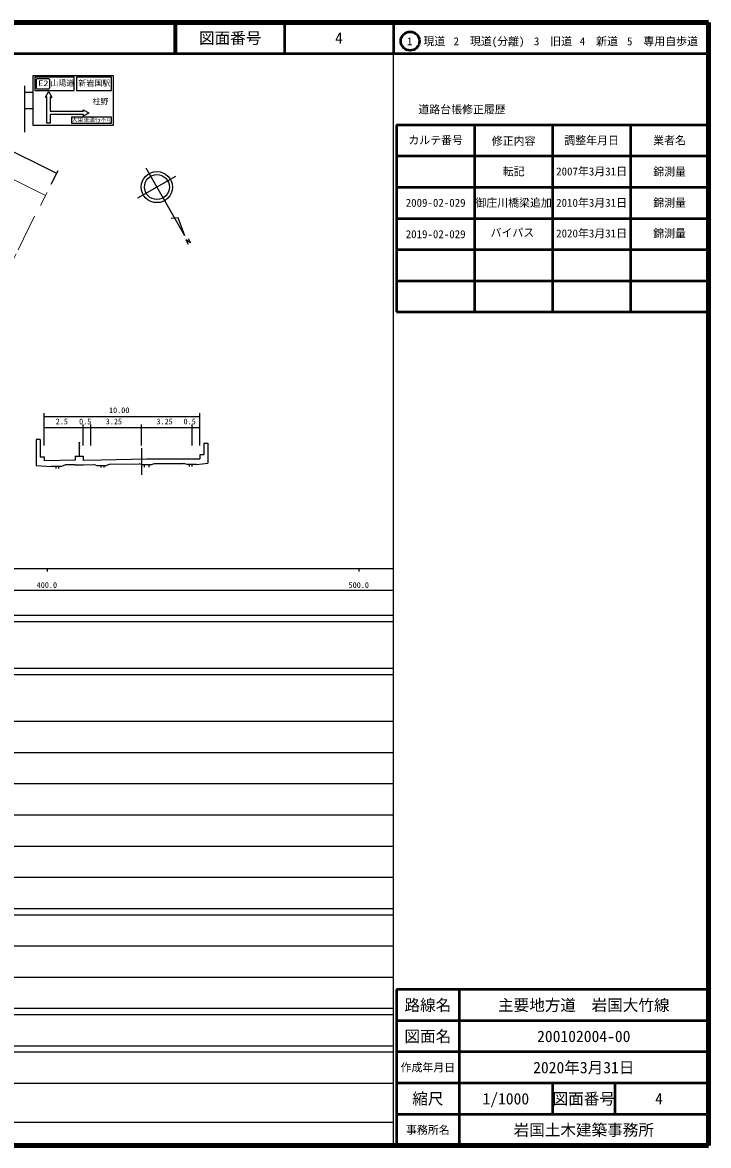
# Model space of a CAD drawing. Units: millimetres, scale not verified, with parts at other scales. Extents: x 40000 to 680000, y 20000 to 380000.
# Drawn here: x 460019 to 680000, y 20000 to 380000 of the extents above; entities that cross this region are included whole.
import ezdxf
from ezdxf.enums import TextEntityAlignment as Align

# ---------------------------------------------------------------- set-up
doc = ezdxf.new("R2010")
doc.units = ezdxf.units.MM
doc.header["$LTSCALE"] = 1000
doc.linetypes.add('CHAIN', pattern=[18.5, 12, -1.5, 3.5, -1.5])
for name, color, linetype, lineweight in [('M-BGD', 7, 'Continuous', 25), ('M-BMK', 2, 'CHAIN', 13), ('M-BMK-SRVR', 3, 'Continuous', 25), ('M-STR-HTXT', 7, 'Continuous', 13), ('M-STR-STRC', 7, 'Continuous', 25), ('M-TTL', 2, 'Continuous', 140), ('M-TTL-BAND', 7, 'Continuous', 25), ('M-TTL-FRAM', 2, 'Continuous', 50), ('M-TTL-LINE', 7, 'Continuous', 50)]:
    doc.layers.add(name, color=color, linetype=linetype, lineweight=lineweight)
doc.layers.add('M-TTL-TXT', color=7, linetype='Continuous')
doc.styles.add('ＭＳ ゴシック', font='')
doc.styles.get('ＭＳ ゴシック').set_extended_font_data('MS Gothic')

msp = doc.modelspace()

# ---------------------------------------------------------------- linework, layer by layer
at = {"layer": 'M-BGD'}
for p, q in [((466933, 244435), (466933, 254735)), ((466933, 253735), (516933, 253735)), ((516933, 244435), (516933, 254735)), ((466933, 250125), (479433, 250125)), ((479433, 244435), (479433, 251125)), ((479433, 250125), (481933, 250125)), ((481933, 244435), (481933, 251125)), ((481933, 250125), (498183, 250125)), ((498183, 244435), (498183, 251125)), ((498183, 250125), (514433, 250125)), ((514433, 244435), (514433, 251125)), ((514433, 250125), (516933, 250125)), ((464433, 246277), (464433, 238002)), ((465683, 246277), (464433, 246277)), ((465683, 246277), (465683, 240777)), ((478183, 245477), (478183, 240977)), ((518183, 245173), (518183, 241423)), ((518183, 245173), (519433, 245173)), ((519433, 245173), (519433, 238688)), ((498183, 243528), (498183, 234961)), ((518183, 241423), (516933, 241423)), ((516933, 241423), (516933, 240173)), ((464433, 238002), (469283, 237697)), ((465683, 240777), (466933, 240777)), ((466933, 240777), (466933, 239527)), ((476933, 239727), (466933, 239527)), ((472283, 237697), (469283, 237697)), ((470756, 237697), (470756, 237019)), ((471561, 237697), (471561, 237037)), ((472283, 237697), (473677, 238162)), ((476933, 238227), (473677, 238162)), ((476933, 240977), (476933, 239727)), ((476933, 240977), (479433, 240977)), ((476933, 238227), (479433, 238227)), ((477706, 240977), (478661, 240977)), ((479433, 240977), (479433, 239727)), ((479433, 238227), (482891, 238279)), ((483983, 237914), (482891, 238279)), ((486583, 237914), (483983, 237914)), ((485256, 237349), (485256, 237914)), ((486061, 237914), (486061, 237368)), ((486583, 237914), (487924, 238361)), ((487924, 238361), (497410, 238529)), ((498483, 238171), (497410, 238529)), ((501083, 238171), (498483, 238171)), ((499006, 238171), (499006, 237485)), ((500561, 238171), (500561, 237495)), ((501083, 238171), (502329, 238586)), ((502329, 238586), (511631, 238642)), ((512783, 238258), (511631, 238642)), ((515783, 238258), (512783, 238258)), ((513506, 238258), (513506, 237648)), ((514311, 238258), (514311, 237662)), ((515783, 238258), (519433, 238688))]:
    msp.add_line(p, q, dxfattribs=at)
msp.add_lwpolyline([(479433, 239727), (485283, 239814), (499783, 240071), (516933, 240173)], dxfattribs=at)
for centre in [(478283, 245127), (478283, 244327), (478283, 243527)]:
    msp.add_circle(centre, 100, dxfattribs=at)
at = {"layer": 'M-BMK'}
msp.add_line((463893, 317925), (424309, 236985), dxfattribs=at)
at = {"layer": 'M-BMK-SRVR'}
for p, q in [((512092, 311623), (499651, 333308)), ((497063, 323753), (509206, 330719)), ((509973, 317325), (507741, 317197)), ((512092, 311623), (509973, 317325)), ((513886, 309373), (512421, 310317)), ((512421, 310317), (513199, 308977)), ((513118, 310711), (513886, 309373))]:
    msp.add_line(p, q, dxfattribs=at)
for radius in [5000, 4000]:
    msp.add_circle((503134, 327236), radius, dxfattribs=at)
at = {"layer": 'M-STR-HTXT'}
for p, q in [((403785, 356145), (467459, 324561)), ((465838, 321292), (467903, 325457))]:
    msp.add_line(p, q, dxfattribs=at)
at = {"layer": 'M-STR-STRC'}
for p, q in [((407308, 363248), (470983, 331665)), ((489259, 362875), (463360, 362875)), ((463360, 362875), (463360, 347049)), ((476604, 362516), (463988, 362516)), ((463988, 362516), (463988, 358199)), ((464434, 361598), (464434, 359116)), ((468372, 361976), (464811, 361976)), ((468750, 359116), (468750, 361598)), ((476604, 358199), (476604, 362516)), ((488546, 362516), (477389, 362516)), ((477389, 362516), (477389, 358199)), ((488546, 358199), (488546, 362516)), ((489259, 347049), (489259, 362875)), ((460652, 359634), (460652, 344862)), ((463360, 357600), (460652, 357600)), ((463988, 358199), (476604, 358199)), ((464811, 358739), (468372, 358739)), ((467391, 356030), (468349, 357755)), ((468443, 357755), (469402, 356030)), ((477389, 358199), (488546, 358199)), ((467857, 356113), (467458, 355953)), ((467857, 347768), (467857, 356113)), ((469334, 355953), (468936, 356113)), ((468936, 356113), (468936, 351545)), ((463360, 352324), (460652, 352324)), ((468936, 351545), (479619, 351545)), ((468936, 350466), (468936, 347768)), ((479619, 350466), (468936, 350466)), ((488564, 349638), (475739, 349638)), ((475739, 349638), (475739, 347712)), ((479619, 351545), (479459, 351943)), ((479459, 350067), (479619, 350466)), ((479536, 352011), (481260, 351052)), ((481260, 350958), (479536, 350000)), ((488564, 347712), (488564, 349638)), ((463360, 347049), (489259, 347049)), ((468936, 347768), (467857, 347768)), ((475739, 347712), (488564, 347712)), ((469245, 328163), (471427, 332561))]:
    msp.add_line(p, q, dxfattribs=at)
for centre, radius, start, end in [((465365, 361553), 932, 174.16188, 177.20659), ((464761, 361613), 326, 158.01781, 173.92432), ((464813, 361596), 380, 111.6228, 158.58001), ((464796, 361648), 326, 95.90944, 112.20552), ((464860, 361003), 974, 92.87715, 95.7394), ((468327, 361045), 932, 84.16131, 87.20579), ((468387, 361648), 326, 68.0151, 83.92369), ((468370, 361596), 380, 21.62057, 68.57648), ((468422, 361613), 326, 5.9086, 22.20381), ((467777, 361549), 974, 2.87714, 5.73884), ((465406, 359165), 974, 182.87702, 185.73901), ((464762, 359101), 326, 185.90903, 202.20385), ((464813, 359118), 380, 201.6204, 248.57671), ((464796, 359066), 326, 248.01537, 263.92383), ((464857, 359670), 932, 264.1614, 267.20604), ((468396, 357728), 54, 29.0546, 150.9454), ((468324, 359711), 974, 272.87734, 275.73972), ((468387, 359067), 326, 275.90992, 292.20535), ((468370, 359119), 380, 291.62213, 338.5762), ((468422, 359102), 326, 338.0148, 353.92347), ((467819, 359162), 932, 354.16112, 357.20585), ((467438, 356004), 54, 150.9454, 291.80141), ((469354, 356004), 54, 248.19859, 29.0546), ((479509, 351963), 54, 60.9454, 201.80141), ((479509, 350047), 54, 158.19859, 299.0546), ((481234, 351005), 54, 299.0546, 60.9454)]:
    msp.add_arc(centre, radius, start, end, dxfattribs=at)
at = {"layer": 'M-TTL'}
for p, q in [((680000, 380000), (40000, 380000)), ((680000, 20000), (680000, 380000)), ((40000, 20000), (680000, 20000))]:
    msp.add_line(p, q, dxfattribs=at)
at = {"layer": 'M-TTL-BAND'}
for p, q in [((579000, 20000), (579000, 370000)), ((40000, 205000), (579000, 205000)), ((468000, 204000), (468000, 205000)), ((568000, 204000), (568000, 205000)), ((68000, 198000), (579000, 198000)), ((40000, 190000), (579000, 190000)), ((40000, 188000), (579000, 188000)), ((40000, 173000), (579000, 173000)), ((40000, 171000), (579000, 171000)), ((40000, 156000), (579000, 156000)), ((46000, 146000), (579000, 146000)), ((52000, 136000), (579000, 136000)), ((46000, 126000), (579000, 126000)), ((52000, 116000), (579000, 116000)), ((56750, 106000), (579000, 106000)), ((40000, 94000), (579000, 94000)), ((56750, 96000), (579000, 96000)), ((49000, 84000), (579000, 84000)), ((40000, 74000), (579000, 74000)), ((40000, 64000), (579000, 64000)), ((55250, 62000), (579000, 62000)), ((55250, 52000), (579000, 52000)), ((40000, 50000), (579000, 50000)), ((40000, 40000), (579000, 40000)), ((68000, 27500), (579000, 27500))]:
    msp.add_line(p, q, dxfattribs=at)
at = {"layer": 'M-TTL-FRAM'}
for p, q in [((580000, 347197), (580000, 287197)), ((580000, 347197), (680000, 347197)), ((580000, 287197), (680000, 287197)), ((680000, 70000), (580000, 70000)), ((580000, 70000), (580000, 20000))]:
    msp.add_line(p, q, dxfattribs=at)
at = {"layer": 'M-TTL-LINE'}
for p, q in [((508747, 380000), (508747, 370000)), ((509247, 380000), (509247, 370000)), ((543997, 380000), (543997, 370000)), ((579000, 380000), (579000, 370000)), ((40000, 370000), (680000, 370000)), ((605000, 347197), (605000, 287197)), ((630000, 347197), (630000, 287197)), ((655000, 347197), (655000, 287197)), ((580000, 337197), (680000, 337197)), ((580000, 327197), (680000, 327197)), ((580000, 317197), (680000, 317197)), ((580000, 307197), (680000, 307197)), ((580000, 297197), (680000, 297197)), ((600000, 70000), (600000, 20000)), ((680000, 60000), (580000, 60000)), ((680000, 50000), (580000, 50000)), ((680000, 40000), (580000, 40000)), ((630000, 40000), (630000, 37500)), ((650000, 40000), (650000, 37500)), ((630000, 37500), (630000, 32500)), ((650000, 37500), (650000, 32500)), ((630000, 32500), (630000, 30000)), ((650000, 32500), (650000, 30000)), ((680000, 30000), (580000, 30000))]:
    msp.add_line(p, q, dxfattribs=at)
msp.add_circle((584326, 374026), 3000, dxfattribs=at)

# ---------------------------------------------------------------- texts
at = {"layer": 'M-BGD', "style": 'ＭＳ ゴシック'}
for s, p in [('10.00', (487767, 254235)), ('2.5', (470683, 250625)), ('0.5', (478183, 250625)), ('3.25', (486725, 250625)), ('3.25', (502975, 250625)), ('0.5', (511673, 250625))]:
    msp.add_text(s, height=1833, dxfattribs=at).set_placement(p, align=Align.BOTTOM_LEFT)
at = {"layer": 'M-STR-STRC', "style": 'ＭＳ ゴシック', "width": 1.35}
msp.add_text('E2', height=1833, dxfattribs=at).set_placement((465021, 359037), align=Align.BOTTOM_LEFT)
at = {"layer": 'M-STR-STRC', "style": 'ＭＳ ゴシック'}
for s, height, p in [('山陽道', 1833, (468949, 359115)), ('新岩国駅', 1833, (477936, 359115)), ('柱野', 1833, (482487, 353214)), ('大型車通行不可', 1320, (475854, 347779))]:
    msp.add_text(s, height=height, dxfattribs=at).set_placement(p, align=Align.BOTTOM_LEFT)
at = {"layer": 'M-TTL-BAND', "style": 'ＭＳ ゴシック'}
for s, p in [('400.0', (467844, 198195)), ('500.0', (567844, 198195))]:
    msp.add_text(s, height=1833, dxfattribs=at).set_placement(p, align=Align.BOTTOM_CENTER)
at = {"layer": 'M-TTL-TXT', "style": 'ＭＳ ゴシック'}
for s, height, p in [('図面番号', 3666, (526622, 375000)), ('4', 3666, (561497, 375000)), ('1\u3000現道', 2566, (589448, 373958)), ('2\u3000現道(分離)', 2566, (609619, 373958)), ('3\u3000旧道', 2566, (630121, 373958)), ('4\u3000新道', 2566, (644824, 373958)), ('5\u3000専用自歩道', 2566, (665228, 373958)), ('道路台帳修正履歴', 2566, (600968, 352113)), ('カルテ番号', 2566, (592500, 342277)), ('修正内容', 2566, (617500, 342023)), ('調整年月日', 2566, (642500, 342197)), ('業者名', 2566, (667500, 342197)), ('転記', 2566, (617500, 332245)), ('2007年3月31日', 2566, (642500, 332245)), ('錦測量', 2566, (667500, 332189)), ('2009-02-029', 2566, (592500, 322197)), ('御庄川橋梁追加', 2566, (617500, 322197)), ('2010年3月31日', 2566, (642500, 322197)), ('錦測量', 2566, (667500, 322197)), ('2019-02-029', 2566, (592500, 312130)), ('バイパス', 2566, (617105, 312624)), ('2020年3月31日', 2566, (642500, 312377)), ('錦測量', 2566, (667500, 312377)), ('路線名', 3666, (590000, 65000)), ('主要地方道\u3000岩国大竹線', 3666, (640000, 65000)), ('図面名', 3666, (590000, 55000)), ('200102004-00', 3666, (640000, 55000)), ('2020年3月31日', 3666, (640000, 45000)), ('作成年月日', 2566, (590000, 45000)), ('縮尺', 3666, (590000, 35000)), ('1/1000', 3666, (615000, 35000)), ('図面番号', 3666, (640000, 35000)), ('4', 3666, (664125, 35000)), ('事務所名', 2566, (590000, 25000)), ('岩国土木建築事務所', 3666, (640000, 25000))]:
    msp.add_text(s, height=height, dxfattribs=at).set_placement(p, align=Align.MIDDLE_CENTER)

doc.saveas('drawing.dxf')
